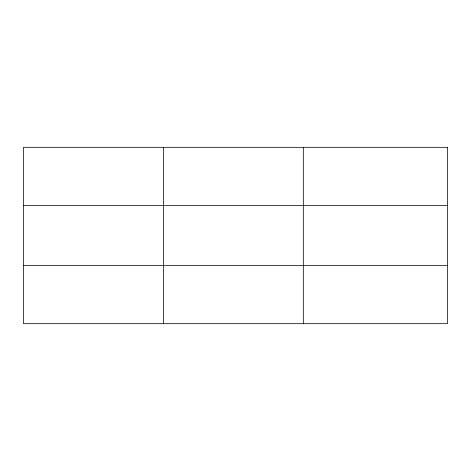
<?xml version="1.0" encoding="UTF-8"?>
<svg xmlns="http://www.w3.org/2000/svg" width="471" height="471" viewBox="0 0 471 471"><rect width="100%" height="100%" fill="white"/><g stroke="black" fill="none" stroke-linecap="round" stroke-linejoin="round"><path stroke-width="0.71" d="M163.437 323.677L163.437 147.323M303.324 323.677L303.324 147.323M23.55 205.521L447.45 205.521M23.55 265.479L447.45 265.479M447.45 147.323L447.45 323.677L23.55 323.677L23.55 147.323L447.45 147.323"/></g></svg>
